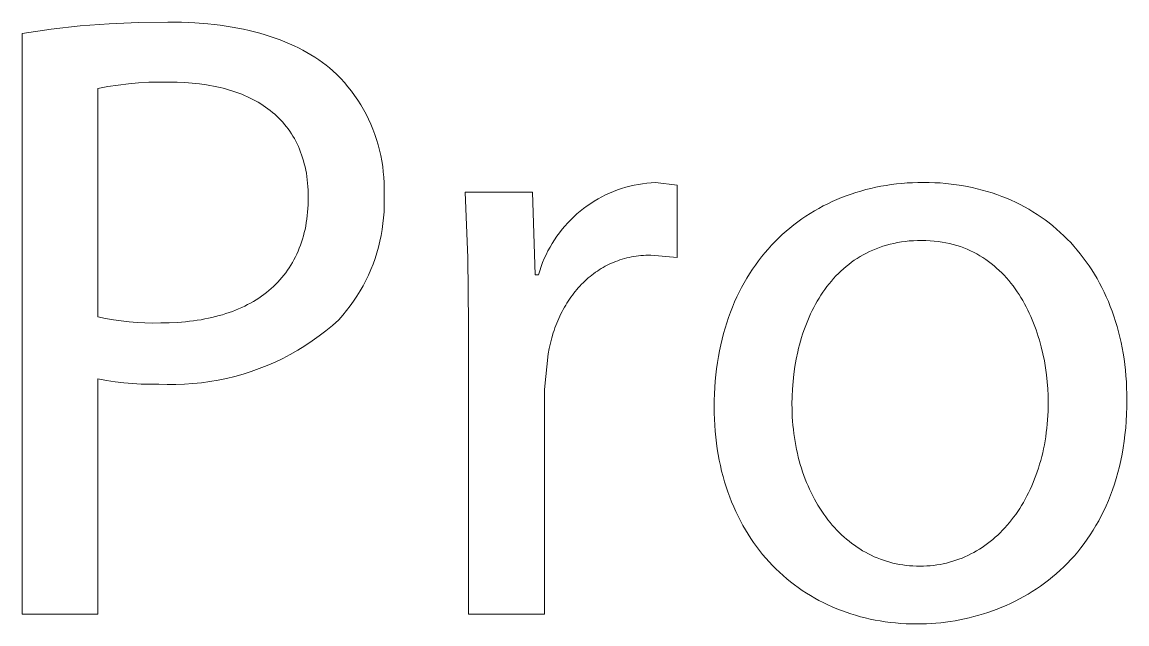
# Model space of a CAD drawing. Header units: millimetres. Extents: x 1383 to 4664, y -160 to 2132.
# Drawn here: x 3619.9 to 3661.49, y -105.34 to -82.67 of the extents above; entities that cross this region are included whole.
import ezdxf

# ---------------------------------------------------------------- set-up
doc = ezdxf.new("R2010")
doc.units = ezdxf.units.MM
doc.header["$MEASUREMENT"] = 0
doc.layers.add('Domyślny', color=7, linetype='Continuous', true_color=0x000000)

msp = doc.modelspace()

# ---------------------------------------------------------------- linework, layer by layer
at = {"layer": 'Domyślny', "color": 18, "lineweight": 15, "true_color": 0x000000}
for p, q in [((3622.08, -82.814), (3623.179, -82.728)), ((3623.179, -82.728), (3624.279, -82.68)), ((3624.279, -82.68), (3625.381, -82.668)), ((3625.381, -82.668), (3625.9, -82.676)), ((3625.9, -82.676), (3626.402, -82.699)), ((3626.402, -82.699), (3626.887, -82.737)), ((3626.887, -82.737), (3627.122, -82.762)), ((3627.122, -82.762), (3627.354, -82.79)), ((3619.896, -83.094), (3620.986, -82.936)), ((3619.896, -104.968), (3619.896, -83.094)), ((3620.986, -82.936), (3622.08, -82.814)), ((3627.354, -82.79), (3627.581, -82.822)), ((3627.581, -82.822), (3627.803, -82.858)), ((3627.803, -82.858), (3628.021, -82.897)), ((3628.021, -82.897), (3628.235, -82.94)), ((3628.235, -82.94), (3628.444, -82.987)), ((3628.444, -82.987), (3628.649, -83.037)), ((3628.649, -83.037), (3628.85, -83.09)), ((3628.85, -83.09), (3629.046, -83.147)), ((3629.046, -83.147), (3629.238, -83.208)), ((3629.238, -83.208), (3629.426, -83.271)), ((3629.426, -83.271), (3629.609, -83.338)), ((3629.609, -83.338), (3629.788, -83.409)), ((3629.788, -83.409), (3629.962, -83.483)), ((3629.962, -83.483), (3630.133, -83.56)), ((3630.133, -83.56), (3630.299, -83.64)), ((3630.299, -83.64), (3630.46, -83.723)), ((3630.46, -83.723), (3630.617, -83.81)), ((3630.617, -83.81), (3630.77, -83.9)), ((3630.77, -83.9), (3630.919, -83.993)), ((3630.919, -83.993), (3631.063, -84.089)), ((3631.063, -84.089), (3631.203, -84.188)), ((3631.203, -84.188), (3631.339, -84.29)), ((3631.339, -84.29), (3631.47, -84.395)), ((3631.47, -84.395), (3631.597, -84.503)), ((3631.597, -84.503), (3631.747, -84.647)), ((3631.747, -84.647), (3631.891, -84.795)), ((3631.891, -84.795), (3632.03, -84.948)), ((3623.129, -85.098), (3622.747, -85.17)), ((3622.747, -85.17), (3622.747, -93.769)), ((3623.512, -85.039), (3623.129, -85.098)), ((3623.897, -84.992), (3623.512, -85.039)), ((3624.283, -84.957), (3623.897, -84.992)), ((3624.67, -84.935), (3624.283, -84.957)), ((3625.058, -84.926), (3624.67, -84.935)), ((3625.446, -84.93), (3625.058, -84.926)), ((3625.738, -84.934), (3625.446, -84.93)), ((3626.023, -84.946), (3625.738, -84.934)), ((3626.302, -84.967), (3626.023, -84.946)), ((3626.574, -84.996), (3626.302, -84.967)), ((3626.839, -85.033), (3626.574, -84.996)), ((3626.969, -85.055), (3626.839, -85.033)), ((3627.097, -85.079), (3626.969, -85.055)), ((3627.223, -85.105), (3627.097, -85.079)), ((3627.347, -85.133), (3627.223, -85.105)), ((3627.469, -85.163), (3627.347, -85.133)), ((3627.59, -85.196), (3627.469, -85.163)), ((3627.708, -85.23), (3627.59, -85.196)), ((3627.825, -85.266), (3627.708, -85.23)), ((3632.03, -84.948), (3632.164, -85.106)), ((3632.164, -85.106), (3632.293, -85.268)), ((3627.939, -85.305), (3627.825, -85.266)), ((3628.052, -85.346), (3627.939, -85.305)), ((3628.162, -85.389), (3628.052, -85.346)), ((3628.271, -85.434), (3628.162, -85.389)), ((3628.377, -85.481), (3628.271, -85.434)), ((3628.481, -85.53), (3628.377, -85.481)), ((3628.584, -85.581), (3628.481, -85.53)), ((3628.684, -85.635), (3628.584, -85.581)), ((3628.781, -85.69), (3628.684, -85.635)), ((3632.293, -85.268), (3632.415, -85.435)), ((3632.415, -85.435), (3632.532, -85.606)), ((3632.532, -85.606), (3632.643, -85.78)), ((3628.877, -85.748), (3628.781, -85.69)), ((3628.971, -85.808), (3628.877, -85.748)), ((3629.062, -85.87), (3628.971, -85.808)), ((3629.151, -85.934), (3629.062, -85.87)), ((3629.237, -86), (3629.151, -85.934)), ((3629.322, -86.069), (3629.237, -86)), ((3629.404, -86.139), (3629.322, -86.069)), ((3632.643, -85.78), (3632.748, -85.959)), ((3632.748, -85.959), (3632.847, -86.141)), ((3629.484, -86.212), (3629.404, -86.139)), ((3629.561, -86.287), (3629.484, -86.212)), ((3629.636, -86.364), (3629.561, -86.287)), ((3629.708, -86.443), (3629.636, -86.364)), ((3629.778, -86.524), (3629.708, -86.443)), ((3632.847, -86.141), (3632.939, -86.326)), ((3632.939, -86.326), (3633.025, -86.514)), ((3629.846, -86.608), (3629.778, -86.524)), ((3629.911, -86.694), (3629.846, -86.608)), ((3629.974, -86.781), (3629.911, -86.694)), ((3630.034, -86.871), (3629.974, -86.781)), ((3630.091, -86.964), (3630.034, -86.871)), ((3633.025, -86.514), (3633.104, -86.705)), ((3633.104, -86.705), (3633.177, -86.899)), ((3633.177, -86.899), (3633.243, -87.095)), ((3630.146, -87.058), (3630.091, -86.964)), ((3630.198, -87.154), (3630.146, -87.058)), ((3630.248, -87.253), (3630.198, -87.154)), ((3630.295, -87.354), (3630.248, -87.253)), ((3633.243, -87.095), (3633.302, -87.294)), ((3633.302, -87.294), (3633.354, -87.494)), ((3630.34, -87.457), (3630.295, -87.354)), ((3630.381, -87.562), (3630.34, -87.457)), ((3630.42, -87.67), (3630.381, -87.562)), ((3630.456, -87.78), (3630.42, -87.67)), ((3633.354, -87.494), (3633.4, -87.696)), ((3633.4, -87.696), (3633.438, -87.899)), ((3630.49, -87.891), (3630.456, -87.78)), ((3630.52, -88.005), (3630.49, -87.891)), ((3630.548, -88.122), (3630.52, -88.005)), ((3630.573, -88.24), (3630.548, -88.122)), ((3633.438, -87.899), (3633.47, -88.104)), ((3633.47, -88.104), (3633.494, -88.309)), ((3630.596, -88.361), (3630.573, -88.24)), ((3630.615, -88.484), (3630.596, -88.361)), ((3630.631, -88.609), (3630.615, -88.484)), ((3633.494, -88.309), (3633.511, -88.515)), ((3633.511, -88.515), (3633.521, -88.722)), ((3630.645, -88.736), (3630.631, -88.609)), ((3630.655, -88.865), (3630.645, -88.736)), ((3630.663, -88.997), (3630.655, -88.865)), ((3630.667, -89.131), (3630.663, -88.997)), ((3633.524, -88.929), (3633.52, -89.136)), ((3633.521, -88.722), (3633.524, -88.929)), ((3642.161, -89.048), (3642.313, -88.991)), ((3642.313, -88.991), (3642.466, -88.939)), ((3642.466, -88.939), (3642.621, -88.892)), ((3642.621, -88.892), (3642.778, -88.85)), ((3642.778, -88.85), (3642.936, -88.814)), ((3642.936, -88.814), (3643.095, -88.783)), ((3643.095, -88.783), (3643.255, -88.758)), ((3643.255, -88.758), (3643.416, -88.738)), ((3643.416, -88.738), (3643.578, -88.723)), ((3643.578, -88.723), (3643.739, -88.714)), ((3643.739, -88.714), (3644.559, -88.813)), ((3644.559, -88.813), (3644.559, -91.533)), ((3651.469, -89.031), (3651.656, -88.98)), ((3651.656, -88.98), (3651.845, -88.933)), ((3651.845, -88.933), (3652.035, -88.891)), ((3652.035, -88.891), (3652.228, -88.852)), ((3652.228, -88.852), (3652.422, -88.819)), ((3652.422, -88.819), (3652.618, -88.789)), ((3652.618, -88.789), (3652.816, -88.765)), ((3652.816, -88.765), (3653.015, -88.744)), ((3653.015, -88.744), (3653.216, -88.728)), ((3653.216, -88.728), (3653.418, -88.717)), ((3653.418, -88.717), (3653.622, -88.71)), ((3653.622, -88.71), (3653.827, -88.708)), ((3653.827, -88.708), (3654.04, -88.71)), ((3654.04, -88.71), (3654.251, -88.717)), ((3654.251, -88.717), (3654.46, -88.729)), ((3654.46, -88.729), (3654.666, -88.746)), ((3654.666, -88.746), (3654.87, -88.768)), ((3654.87, -88.768), (3655.072, -88.794)), ((3655.072, -88.794), (3655.271, -88.825)), ((3655.271, -88.825), (3655.468, -88.86)), ((3655.468, -88.86), (3655.662, -88.9)), ((3655.662, -88.9), (3655.854, -88.944)), ((3655.854, -88.944), (3656.043, -88.993)), ((3656.043, -88.993), (3656.23, -89.046)), ((3630.663, -89.55), (3630.667, -89.41)), ((3630.669, -89.267), (3630.667, -89.131)), ((3630.667, -89.41), (3630.669, -89.267)), ((3633.52, -89.136), (3633.528, -89.361)), ((3633.528, -89.361), (3633.528, -89.586)), ((3636.678, -91.554), (3636.572, -89.075)), ((3636.572, -89.075), (3639.107, -89.075)), ((3639.107, -89.075), (3639.205, -92.189)), ((3641.3, -89.497), (3641.437, -89.41)), ((3641.437, -89.41), (3641.577, -89.328)), ((3641.577, -89.328), (3641.719, -89.251)), ((3641.719, -89.251), (3641.864, -89.178)), ((3641.864, -89.178), (3642.012, -89.111)), ((3642.012, -89.111), (3642.161, -89.048)), ((3650.394, -89.429), (3650.568, -89.352)), ((3650.568, -89.352), (3650.744, -89.279)), ((3650.744, -89.279), (3650.922, -89.211)), ((3650.922, -89.211), (3651.102, -89.147)), ((3651.102, -89.147), (3651.285, -89.087)), ((3651.285, -89.087), (3651.469, -89.031)), ((3656.23, -89.046), (3656.414, -89.104)), ((3656.414, -89.104), (3656.596, -89.166)), ((3656.596, -89.166), (3656.775, -89.232)), ((3656.775, -89.232), (3656.951, -89.303)), ((3656.951, -89.303), (3657.124, -89.377)), ((3657.124, -89.377), (3657.295, -89.456)), ((3630.63, -89.959), (3630.644, -89.824)), ((3630.644, -89.824), (3630.655, -89.688)), ((3630.655, -89.688), (3630.663, -89.55)), ((3633.521, -89.811), (3633.505, -90.035)), ((3633.528, -89.586), (3633.521, -89.811)), ((3640.785, -89.89), (3640.909, -89.785)), ((3640.909, -89.785), (3641.036, -89.685)), ((3641.036, -89.685), (3641.167, -89.589)), ((3641.167, -89.589), (3641.3, -89.497)), ((3649.563, -89.876), (3649.724, -89.778)), ((3649.724, -89.778), (3649.888, -89.685)), ((3649.888, -89.685), (3650.054, -89.595)), ((3650.054, -89.595), (3650.223, -89.51)), ((3650.223, -89.51), (3650.394, -89.429)), ((3657.295, -89.456), (3657.463, -89.539)), ((3657.463, -89.539), (3657.628, -89.626)), ((3657.628, -89.626), (3657.79, -89.718)), ((3657.79, -89.718), (3657.949, -89.813)), ((3657.949, -89.813), (3658.105, -89.912)), ((3630.571, -90.349), (3630.594, -90.221)), ((3630.594, -90.221), (3630.614, -90.091)), ((3630.614, -90.091), (3630.63, -89.959)), ((3633.505, -90.035), (3633.482, -90.259)), ((3640.328, -90.349), (3640.436, -90.228)), ((3640.436, -90.228), (3640.549, -90.112)), ((3640.549, -90.112), (3640.665, -89.999)), ((3640.665, -89.999), (3640.785, -89.89)), ((3648.946, -90.307), (3649.096, -90.193)), ((3649.096, -90.193), (3649.249, -90.083)), ((3649.249, -90.083), (3649.405, -89.978)), ((3649.405, -89.978), (3649.563, -89.876)), ((3658.105, -89.912), (3658.258, -90.015)), ((3658.258, -90.015), (3658.408, -90.122)), ((3658.408, -90.122), (3658.555, -90.233)), ((3658.555, -90.233), (3658.699, -90.347)), ((3630.486, -90.72), (3630.517, -90.598)), ((3630.517, -90.598), (3630.546, -90.475)), ((3630.546, -90.475), (3630.571, -90.349)), ((3633.451, -90.482), (3633.413, -90.703)), ((3633.482, -90.259), (3633.451, -90.482)), ((3640.028, -90.732), (3640.124, -90.601)), ((3640.124, -90.601), (3640.224, -90.473)), ((3640.224, -90.473), (3640.328, -90.349)), ((3648.514, -90.673), (3648.655, -90.547)), ((3648.655, -90.547), (3648.799, -90.425)), ((3648.799, -90.425), (3648.946, -90.307)), ((3658.699, -90.347), (3658.839, -90.466)), ((3658.839, -90.466), (3658.977, -90.588)), ((3658.977, -90.588), (3659.111, -90.714)), ((3630.331, -91.186), (3630.374, -91.073)), ((3630.374, -91.073), (3630.414, -90.957)), ((3630.414, -90.957), (3630.451, -90.84)), ((3630.451, -90.84), (3630.486, -90.72)), ((3633.366, -90.923), (3633.313, -91.142)), ((3633.413, -90.703), (3633.366, -90.923)), ((3639.769, -91.143), (3639.851, -91.003)), ((3639.851, -91.003), (3639.937, -90.866)), ((3639.937, -90.866), (3640.028, -90.732)), ((3647.982, -91.216), (3648.11, -91.074)), ((3648.11, -91.074), (3648.241, -90.937)), ((3648.241, -90.937), (3648.376, -90.803)), ((3648.376, -90.803), (3648.514, -90.673)), ((3652.437, -91.071), (3652.304, -91.111)), ((3652.573, -91.034), (3652.437, -91.071)), ((3652.712, -91.002), (3652.573, -91.034)), ((3652.854, -90.973), (3652.712, -91.002)), ((3652.998, -90.949), (3652.854, -90.973)), ((3653.145, -90.929), (3652.998, -90.949)), ((3653.295, -90.913), (3653.145, -90.929)), ((3653.448, -90.902), (3653.295, -90.913)), ((3653.603, -90.895), (3653.448, -90.902)), ((3653.762, -90.893), (3653.603, -90.895)), ((3653.921, -90.895), (3653.762, -90.893)), ((3654.076, -90.903), (3653.921, -90.895)), ((3654.229, -90.915), (3654.076, -90.903)), ((3654.379, -90.932), (3654.229, -90.915)), ((3654.526, -90.953), (3654.379, -90.932)), ((3654.67, -90.979), (3654.526, -90.953)), ((3654.81, -91.01), (3654.67, -90.979)), ((3654.948, -91.045), (3654.81, -91.01)), ((3655.083, -91.084), (3654.948, -91.045)), ((3655.216, -91.127), (3655.083, -91.084)), ((3659.111, -90.714), (3659.242, -90.843)), ((3659.242, -90.843), (3659.37, -90.976)), ((3659.37, -90.976), (3659.494, -91.113)), ((3630.186, -91.513), (3630.237, -91.406)), ((3630.237, -91.406), (3630.285, -91.297)), ((3630.285, -91.297), (3630.331, -91.186)), ((3633.251, -91.358), (3633.183, -91.572)), ((3633.313, -91.142), (3633.251, -91.358)), ((3639.553, -91.578), (3639.62, -91.431)), ((3639.62, -91.431), (3639.692, -91.285)), ((3639.692, -91.285), (3639.769, -91.143)), ((3642.92, -91.5), (3642.831, -91.516)), ((3643.009, -91.485), (3642.92, -91.5)), ((3643.099, -91.473), (3643.009, -91.485)), ((3643.191, -91.464), (3643.099, -91.473)), ((3643.283, -91.456), (3643.191, -91.464)), ((3643.376, -91.45), (3643.283, -91.456)), ((3643.47, -91.447), (3643.376, -91.45)), ((3643.565, -91.446), (3643.47, -91.447)), ((3644.559, -91.533), (3643.565, -91.446)), ((3647.735, -91.511), (3647.857, -91.361)), ((3647.857, -91.361), (3647.982, -91.216)), ((3651.446, -91.498), (3651.334, -91.567)), ((3651.561, -91.432), (3651.446, -91.498)), ((3651.678, -91.369), (3651.561, -91.432)), ((3651.798, -91.31), (3651.678, -91.369)), ((3651.92, -91.255), (3651.798, -91.31)), ((3652.045, -91.203), (3651.92, -91.255)), ((3652.173, -91.155), (3652.045, -91.203)), ((3652.304, -91.111), (3652.173, -91.155)), ((3655.345, -91.174), (3655.216, -91.127)), ((3655.471, -91.225), (3655.345, -91.174)), ((3655.595, -91.28), (3655.471, -91.225)), ((3655.716, -91.339), (3655.595, -91.28)), ((3655.834, -91.402), (3655.716, -91.339)), ((3655.949, -91.468), (3655.834, -91.402)), ((3656.061, -91.537), (3655.949, -91.468)), ((3659.494, -91.113), (3659.615, -91.253)), ((3659.615, -91.253), (3659.732, -91.397)), ((3659.732, -91.397), (3659.846, -91.544)), ((3629.953, -91.919), (3630.015, -91.82)), ((3630.015, -91.82), (3630.075, -91.72)), ((3630.075, -91.72), (3630.131, -91.618)), ((3630.131, -91.618), (3630.186, -91.513)), ((3633.106, -91.784), (3633.023, -91.993)), ((3633.183, -91.572), (3633.106, -91.784)), ((3636.703, -94.035), (3636.678, -91.554)), ((3639.383, -92.033), (3639.434, -91.88)), ((3639.434, -91.88), (3639.491, -91.728)), ((3639.491, -91.728), (3639.553, -91.578)), ((3641.771, -91.909), (3641.697, -91.953)), ((3641.846, -91.867), (3641.771, -91.909)), ((3641.923, -91.827), (3641.846, -91.867)), ((3642, -91.789), (3641.923, -91.827)), ((3642.079, -91.753), (3642, -91.789)), ((3642.158, -91.719), (3642.079, -91.753)), ((3642.239, -91.687), (3642.158, -91.719)), ((3642.32, -91.656), (3642.239, -91.687)), ((3642.403, -91.628), (3642.32, -91.656)), ((3642.487, -91.601), (3642.403, -91.628)), ((3642.571, -91.577), (3642.487, -91.601)), ((3642.657, -91.554), (3642.571, -91.577)), ((3642.744, -91.534), (3642.657, -91.554)), ((3642.831, -91.516), (3642.744, -91.534)), ((3647.392, -91.981), (3647.503, -91.821)), ((3647.503, -91.821), (3647.617, -91.664)), ((3647.617, -91.664), (3647.735, -91.511)), ((3650.913, -91.875), (3650.815, -91.96)), ((3651.015, -91.794), (3650.913, -91.875)), ((3651.119, -91.715), (3651.015, -91.794)), ((3651.225, -91.639), (3651.119, -91.715)), ((3651.334, -91.567), (3651.225, -91.639)), ((3656.171, -91.61), (3656.061, -91.537)), ((3656.278, -91.686), (3656.171, -91.61)), ((3656.382, -91.766), (3656.278, -91.686)), ((3656.484, -91.848), (3656.382, -91.766)), ((3656.582, -91.934), (3656.484, -91.848)), ((3659.846, -91.544), (3659.957, -91.694)), ((3659.957, -91.694), (3660.064, -91.848)), ((3660.064, -91.848), (3660.167, -92.005)), ((3629.601, -92.377), (3629.677, -92.29)), ((3629.677, -92.29), (3629.75, -92.2)), ((3629.75, -92.2), (3629.82, -92.108)), ((3629.82, -92.108), (3629.888, -92.015)), ((3629.888, -92.015), (3629.953, -91.919)), ((3632.933, -92.199), (3632.835, -92.402)), ((3633.023, -91.993), (3632.933, -92.199)), ((3639.205, -92.189), (3639.336, -92.189)), ((3639.336, -92.189), (3639.383, -92.033)), ((3641.208, -92.307), (3641.143, -92.364)), ((3641.275, -92.251), (3641.208, -92.307)), ((3641.342, -92.197), (3641.275, -92.251)), ((3641.411, -92.145), (3641.342, -92.197)), ((3641.481, -92.094), (3641.411, -92.145)), ((3641.551, -92.045), (3641.481, -92.094)), ((3641.624, -91.998), (3641.551, -92.045)), ((3641.697, -91.953), (3641.624, -91.998)), ((3647.081, -92.486), (3647.181, -92.314)), ((3647.181, -92.314), (3647.284, -92.146)), ((3647.284, -92.146), (3647.392, -91.981)), ((3650.446, -92.327), (3650.36, -92.425)), ((3650.534, -92.231), (3650.446, -92.327)), ((3650.625, -92.138), (3650.534, -92.231)), ((3650.718, -92.048), (3650.625, -92.138)), ((3650.815, -91.96), (3650.718, -92.048)), ((3656.678, -92.022), (3656.582, -91.934)), ((3656.772, -92.113), (3656.678, -92.022)), ((3656.863, -92.207), (3656.772, -92.113)), ((3656.951, -92.304), (3656.863, -92.207)), ((3657.037, -92.403), (3656.951, -92.304)), ((3660.167, -92.005), (3660.267, -92.165)), ((3660.267, -92.165), (3660.364, -92.329)), ((3660.364, -92.329), (3660.456, -92.496)), ((3629.184, -92.78), (3629.273, -92.704)), ((3629.273, -92.704), (3629.359, -92.625)), ((3629.359, -92.625), (3629.442, -92.545)), ((3629.442, -92.545), (3629.523, -92.462)), ((3629.523, -92.462), (3629.601, -92.377)), ((3632.73, -92.601), (3632.619, -92.796)), ((3632.835, -92.402), (3632.73, -92.601)), ((3640.777, -92.742), (3640.72, -92.811)), ((3640.835, -92.675), (3640.777, -92.742)), ((3640.894, -92.61), (3640.835, -92.675)), ((3640.955, -92.546), (3640.894, -92.61)), ((3641.016, -92.484), (3640.955, -92.546)), ((3641.079, -92.423), (3641.016, -92.484)), ((3641.143, -92.364), (3641.079, -92.423)), ((3646.892, -92.84), (3646.984, -92.661)), ((3646.984, -92.661), (3647.081, -92.486)), ((3650.117, -92.735), (3650.042, -92.843)), ((3650.196, -92.63), (3650.117, -92.735)), ((3650.276, -92.526), (3650.196, -92.63)), ((3650.36, -92.425), (3650.276, -92.526)), ((3657.12, -92.505), (3657.037, -92.403)), ((3657.2, -92.608), (3657.12, -92.505)), ((3657.278, -92.715), (3657.2, -92.608)), ((3657.353, -92.823), (3657.278, -92.715)), ((3660.456, -92.496), (3660.545, -92.666)), ((3660.545, -92.666), (3660.63, -92.839)), ((3628.601, -93.189), (3628.704, -93.127)), ((3628.704, -93.127), (3628.805, -93.062)), ((3628.805, -93.062), (3628.904, -92.995)), ((3628.904, -92.995), (3629, -92.925)), ((3629, -92.925), (3629.093, -92.854)), ((3629.093, -92.854), (3629.184, -92.78)), ((3632.501, -92.988), (3632.377, -93.175)), ((3632.619, -92.796), (3632.501, -92.988)), ((3640.506, -93.099), (3640.456, -93.175)), ((3640.558, -93.025), (3640.506, -93.099)), ((3640.611, -92.952), (3640.558, -93.025)), ((3640.665, -92.881), (3640.611, -92.952)), ((3640.72, -92.811), (3640.665, -92.881)), ((3646.719, -93.21), (3646.804, -93.023)), ((3646.804, -93.023), (3646.892, -92.84)), ((3649.897, -93.066), (3649.829, -93.18)), ((3649.968, -92.953), (3649.897, -93.066)), ((3650.042, -92.843), (3649.968, -92.953)), ((3657.426, -92.933), (3657.353, -92.823)), ((3657.496, -93.046), (3657.426, -92.933)), ((3657.564, -93.16), (3657.496, -93.046)), ((3657.63, -93.276), (3657.564, -93.16)), ((3660.63, -92.839), (3660.711, -93.015)), ((3660.711, -93.015), (3660.789, -93.194)), ((3627.689, -93.608), (3627.811, -93.564)), ((3627.811, -93.564), (3627.931, -93.517)), ((3627.931, -93.517), (3628.048, -93.468)), ((3628.048, -93.468), (3628.164, -93.417)), ((3628.164, -93.417), (3628.276, -93.364)), ((3628.276, -93.364), (3628.387, -93.308)), ((3628.387, -93.308), (3628.495, -93.25)), ((3628.495, -93.25), (3628.601, -93.189)), ((3632.108, -93.536), (3631.965, -93.71)), ((3632.246, -93.358), (3632.108, -93.536)), ((3632.377, -93.175), (3632.246, -93.358)), ((3640.224, -93.574), (3640.181, -93.658)), ((3640.267, -93.492), (3640.224, -93.574)), ((3640.312, -93.411), (3640.267, -93.492)), ((3640.359, -93.331), (3640.312, -93.411)), ((3640.407, -93.252), (3640.359, -93.331)), ((3640.456, -93.175), (3640.407, -93.252)), ((3646.563, -93.594), (3646.639, -93.4)), ((3646.639, -93.4), (3646.719, -93.21)), ((3649.639, -93.535), (3649.58, -93.657)), ((3649.7, -93.415), (3649.639, -93.535)), ((3649.763, -93.296), (3649.7, -93.415)), ((3649.829, -93.18), (3649.763, -93.296)), ((3657.693, -93.394), (3657.63, -93.276)), ((3657.753, -93.513), (3657.693, -93.394)), ((3657.811, -93.634), (3657.753, -93.513)), ((3660.789, -93.194), (3660.862, -93.376)), ((3660.862, -93.376), (3660.932, -93.561)), ((3660.932, -93.561), (3660.998, -93.749)), ((3622.747, -93.769), (3623.039, -93.831)), ((3623.039, -93.831), (3623.333, -93.884)), ((3623.333, -93.884), (3623.629, -93.927)), ((3623.629, -93.927), (3623.925, -93.96)), ((3623.925, -93.96), (3624.223, -93.984)), ((3624.223, -93.984), (3624.521, -93.999)), ((3625.118, -93.998), (3625.437, -93.993)), ((3625.437, -93.993), (3625.748, -93.979)), ((3625.748, -93.979), (3626.051, -93.954)), ((3626.051, -93.954), (3626.199, -93.938)), ((3626.199, -93.938), (3626.345, -93.92)), ((3626.345, -93.92), (3626.489, -93.9)), ((3626.489, -93.9), (3626.631, -93.877)), ((3626.631, -93.877), (3626.771, -93.851)), ((3626.771, -93.851), (3626.909, -93.824)), ((3626.909, -93.824), (3627.044, -93.794)), ((3627.044, -93.794), (3627.177, -93.761)), ((3627.177, -93.761), (3627.309, -93.726)), ((3627.309, -93.726), (3627.438, -93.689)), ((3627.438, -93.689), (3627.564, -93.65)), ((3627.564, -93.65), (3627.689, -93.608)), ((3631.816, -93.878), (3631.576, -94.091)), ((3631.965, -93.71), (3631.816, -93.878)), ((3640.063, -93.917), (3640.026, -94.006)), ((3640.101, -93.83), (3640.063, -93.917)), ((3640.14, -93.743), (3640.101, -93.83)), ((3640.181, -93.658), (3640.14, -93.743)), ((3646.36, -94.196), (3646.423, -93.992)), ((3646.423, -93.992), (3646.491, -93.791)), ((3646.491, -93.791), (3646.563, -93.594)), ((3649.471, -93.905), (3649.419, -94.032)), ((3649.524, -93.78), (3649.471, -93.905)), ((3649.58, -93.657), (3649.524, -93.78)), ((3657.867, -93.756), (3657.811, -93.634)), ((3657.92, -93.879), (3657.867, -93.756)), ((3657.971, -94.004), (3657.92, -93.879)), ((3660.998, -93.749), (3661.06, -93.94)), ((3661.06, -93.94), (3661.117, -94.134)), ((3624.521, -93.999), (3624.82, -94.003)), ((3624.82, -94.003), (3625.118, -93.998)), ((3631.328, -94.296), (3631.074, -94.492)), ((3631.576, -94.091), (3631.328, -94.296)), ((3636.703, -104.972), (3636.703, -94.035)), ((3639.893, -94.374), (3639.835, -94.564)), ((3639.924, -94.28), (3639.893, -94.374)), ((3639.956, -94.188), (3639.924, -94.28)), ((3639.99, -94.096), (3639.956, -94.188)), ((3640.026, -94.006), (3639.99, -94.096)), ((3646.246, -94.615), (3646.3, -94.404)), ((3646.3, -94.404), (3646.36, -94.196)), ((3649.324, -94.29), (3649.28, -94.421)), ((3649.371, -94.16), (3649.324, -94.29)), ((3649.419, -94.032), (3649.371, -94.16)), ((3658.019, -94.13), (3657.971, -94.004)), ((3658.066, -94.257), (3658.019, -94.13)), ((3658.109, -94.385), (3658.066, -94.257)), ((3658.151, -94.513), (3658.109, -94.385)), ((3661.117, -94.134), (3661.171, -94.331)), ((3661.171, -94.331), (3661.221, -94.53)), ((3630.812, -94.679), (3630.545, -94.857)), ((3631.074, -94.492), (3630.812, -94.679)), ((3639.783, -94.759), (3639.737, -94.958)), ((3639.835, -94.564), (3639.783, -94.759)), ((3646.195, -94.83), (3646.246, -94.615)), ((3649.162, -94.82), (3649.127, -94.955)), ((3649.199, -94.686), (3649.162, -94.82)), ((3649.238, -94.553), (3649.199, -94.686)), ((3649.28, -94.421), (3649.238, -94.553)), ((3658.19, -94.643), (3658.151, -94.513)), ((3658.262, -94.903), (3658.19, -94.643)), ((3661.221, -94.53), (3661.266, -94.732)), ((3661.266, -94.732), (3661.308, -94.936)), ((3629.992, -95.185), (3629.707, -95.334)), ((3630.271, -95.026), (3629.992, -95.185)), ((3630.545, -94.857), (3630.271, -95.026)), ((3639.697, -95.161), (3639.566, -96.505)), ((3639.737, -94.958), (3639.697, -95.161)), ((3646.108, -95.27), (3646.149, -95.049)), ((3646.149, -95.049), (3646.195, -94.83)), ((3649.094, -95.092), (3649.037, -95.367)), ((3649.127, -94.955), (3649.094, -95.092)), ((3658.325, -95.165), (3658.262, -94.903)), ((3658.379, -95.429), (3658.325, -95.165)), ((3661.308, -94.936), (3661.345, -95.144)), ((3661.345, -95.144), (3661.378, -95.354)), ((3629.124, -95.602), (3628.825, -95.721)), ((3629.418, -95.473), (3629.124, -95.602)), ((3629.707, -95.334), (3629.418, -95.473)), ((3646.04, -95.724), (3646.071, -95.495)), ((3646.071, -95.495), (3646.108, -95.27)), ((3648.988, -95.645), (3648.948, -95.925)), ((3649.037, -95.367), (3648.988, -95.645)), ((3658.424, -95.693), (3658.379, -95.429)), ((3661.378, -95.354), (3661.406, -95.566)), ((3661.406, -95.566), (3661.431, -95.781)), ((3627.907, -96.014), (3627.595, -96.09)), ((3628.217, -95.927), (3627.907, -96.014)), ((3628.523, -95.829), (3628.217, -95.927)), ((3628.825, -95.721), (3628.523, -95.829)), ((3645.99, -96.191), (3646.012, -95.956)), ((3646.012, -95.956), (3646.04, -95.724)), ((3648.948, -95.925), (3648.917, -96.206)), ((3658.461, -95.956), (3658.424, -95.693)), ((3658.49, -96.218), (3658.461, -95.956)), ((3661.431, -95.781), (3661.451, -95.998)), ((3661.451, -95.998), (3661.466, -96.218)), ((3623.071, -96.168), (3622.747, -96.107)), ((3622.747, -96.107), (3622.747, -104.968)), ((3623.397, -96.218), (3623.071, -96.168)), ((3623.725, -96.257), (3623.397, -96.218)), ((3624.053, -96.285), (3623.725, -96.257)), ((3624.382, -96.302), (3624.053, -96.285)), ((3624.712, -96.308), (3624.382, -96.302)), ((3625.042, -96.303), (3624.712, -96.308)), ((3625.363, -96.316), (3625.042, -96.303)), ((3625.684, -96.317), (3625.363, -96.316)), ((3626.005, -96.307), (3625.684, -96.317)), ((3626.326, -96.286), (3626.005, -96.307)), ((3626.646, -96.253), (3626.326, -96.286)), ((3626.964, -96.21), (3626.646, -96.253)), ((3627.281, -96.156), (3626.964, -96.21)), ((3627.595, -96.09), (3627.281, -96.156)), ((3645.96, -96.671), (3645.972, -96.429)), ((3645.972, -96.429), (3645.99, -96.191)), ((3648.895, -96.489), (3648.882, -96.772)), ((3648.917, -96.206), (3648.895, -96.489)), ((3658.51, -96.478), (3658.49, -96.218)), ((3658.522, -96.736), (3658.51, -96.478)), ((3661.466, -96.218), (3661.477, -96.44)), ((3661.477, -96.44), (3661.484, -96.665)), ((3639.566, -96.505), (3639.566, -104.972)), ((3645.952, -96.916), (3645.96, -96.671)), ((3648.882, -96.772), (3648.878, -97.055)), ((3658.526, -96.99), (3658.522, -96.736)), ((3661.484, -96.665), (3661.486, -96.891)), ((3661.486, -96.891), (3661.484, -97.164)), ((3645.95, -97.164), (3645.952, -96.916)), ((3645.952, -97.398), (3645.95, -97.164)), ((3648.878, -97.055), (3648.879, -97.217)), ((3648.879, -97.217), (3648.884, -97.378)), ((3658.52, -97.323), (3658.524, -97.157)), ((3658.524, -97.157), (3658.526, -96.99)), ((3661.484, -97.164), (3661.475, -97.433)), ((3645.959, -97.629), (3645.952, -97.398)), ((3645.971, -97.857), (3645.959, -97.629)), ((3648.884, -97.378), (3648.891, -97.538)), ((3648.891, -97.538), (3648.901, -97.696)), ((3648.901, -97.696), (3648.914, -97.853)), ((3658.488, -97.811), (3658.502, -97.65)), ((3658.502, -97.65), (3658.512, -97.487)), ((3658.512, -97.487), (3658.52, -97.323)), ((3661.46, -97.696), (3661.44, -97.955)), ((3661.475, -97.433), (3661.46, -97.696)), ((3645.988, -98.083), (3645.971, -97.857)), ((3646.009, -98.305), (3645.988, -98.083)), ((3648.914, -97.853), (3648.93, -98.009)), ((3648.93, -98.009), (3648.948, -98.163)), ((3658.431, -98.284), (3658.453, -98.128)), ((3658.453, -98.128), (3658.472, -97.97)), ((3658.472, -97.97), (3658.488, -97.811)), ((3661.44, -97.955), (3661.414, -98.209)), ((3646.035, -98.525), (3646.009, -98.305)), ((3646.066, -98.742), (3646.035, -98.525)), ((3648.948, -98.163), (3648.969, -98.315)), ((3648.969, -98.315), (3648.993, -98.466)), ((3648.993, -98.466), (3649.02, -98.615)), ((3658.379, -98.591), (3658.406, -98.438)), ((3658.406, -98.438), (3658.431, -98.284)), ((3661.383, -98.458), (3661.346, -98.702)), ((3661.414, -98.209), (3661.383, -98.458)), ((3646.1, -98.955), (3646.066, -98.742)), ((3646.14, -99.166), (3646.1, -98.955)), ((3649.02, -98.615), (3649.049, -98.763)), ((3649.049, -98.763), (3649.081, -98.909)), ((3649.081, -98.909), (3649.116, -99.053)), ((3658.28, -99.037), (3658.316, -98.89)), ((3658.316, -98.89), (3658.349, -98.741)), ((3658.349, -98.741), (3658.379, -98.591)), ((3661.304, -98.942), (3661.257, -99.177)), ((3661.346, -98.702), (3661.304, -98.942)), ((3646.183, -99.374), (3646.14, -99.166)), ((3646.231, -99.579), (3646.183, -99.374)), ((3649.116, -99.053), (3649.153, -99.196)), ((3649.153, -99.196), (3649.192, -99.336)), ((3649.192, -99.336), (3649.234, -99.475)), ((3658.158, -99.466), (3658.201, -99.325)), ((3658.201, -99.325), (3658.242, -99.182)), ((3658.242, -99.182), (3658.28, -99.037)), ((3661.257, -99.177), (3661.204, -99.407)), ((3646.284, -99.781), (3646.231, -99.579)), ((3646.34, -99.98), (3646.284, -99.781)), ((3649.234, -99.475), (3649.279, -99.612)), ((3649.279, -99.612), (3649.326, -99.747)), ((3649.326, -99.747), (3649.376, -99.88)), ((3658.013, -99.877), (3658.064, -99.742)), ((3658.064, -99.742), (3658.112, -99.605)), ((3658.112, -99.605), (3658.158, -99.466)), ((3661.147, -99.633), (3661.085, -99.854)), ((3661.204, -99.407), (3661.147, -99.633)), ((3646.401, -100.175), (3646.34, -99.98)), ((3646.466, -100.368), (3646.401, -100.175)), ((3649.376, -99.88), (3649.428, -100.011)), ((3649.428, -100.011), (3649.482, -100.14)), ((3649.482, -100.14), (3649.539, -100.267)), ((3657.846, -100.268), (3657.904, -100.14)), ((3657.904, -100.14), (3657.96, -100.009)), ((3657.96, -100.009), (3658.013, -99.877)), ((3661.018, -100.07), (3660.947, -100.281)), ((3661.085, -99.854), (3661.018, -100.07)), ((3646.534, -100.557), (3646.466, -100.368)), ((3646.607, -100.743), (3646.534, -100.557)), ((3649.539, -100.267), (3649.598, -100.392)), ((3649.598, -100.392), (3649.659, -100.515)), ((3649.659, -100.515), (3649.723, -100.635)), ((3649.723, -100.635), (3649.789, -100.753)), ((3657.591, -100.758), (3657.659, -100.639)), ((3657.659, -100.639), (3657.724, -100.518)), ((3657.724, -100.518), (3657.786, -100.394)), ((3657.786, -100.394), (3657.846, -100.268)), ((3660.87, -100.488), (3660.79, -100.691)), ((3660.947, -100.281), (3660.87, -100.488)), ((3646.684, -100.926), (3646.607, -100.743)), ((3646.765, -101.106), (3646.684, -100.926)), ((3649.789, -100.753), (3649.857, -100.869)), ((3649.857, -100.869), (3649.927, -100.982)), ((3649.927, -100.982), (3650, -101.093)), ((3657.377, -101.1), (3657.451, -100.989)), ((3657.451, -100.989), (3657.522, -100.875)), ((3657.522, -100.875), (3657.591, -100.758)), ((3660.705, -100.889), (3660.615, -101.082)), ((3660.79, -100.691), (3660.705, -100.889)), ((3646.849, -101.282), (3646.765, -101.106)), ((3646.938, -101.455), (3646.849, -101.282)), ((3647.03, -101.625), (3646.938, -101.455)), ((3650, -101.093), (3650.074, -101.202)), ((3650.074, -101.202), (3650.151, -101.308)), ((3650.151, -101.308), (3650.23, -101.412)), ((3650.23, -101.412), (3650.311, -101.513)), ((3657.061, -101.521), (3657.143, -101.42)), ((3657.143, -101.42), (3657.223, -101.316)), ((3657.223, -101.316), (3657.301, -101.21)), ((3657.301, -101.21), (3657.377, -101.1)), ((3660.424, -101.455), (3660.323, -101.635)), ((3660.522, -101.271), (3660.424, -101.455)), ((3660.615, -101.082), (3660.522, -101.271)), ((3647.125, -101.791), (3647.03, -101.625)), ((3647.225, -101.954), (3647.125, -101.791)), ((3650.311, -101.513), (3650.394, -101.612)), ((3650.394, -101.612), (3650.479, -101.708)), ((3650.479, -101.708), (3650.566, -101.801)), ((3650.566, -101.801), (3650.655, -101.891)), ((3650.655, -101.891), (3650.746, -101.979)), ((3656.714, -101.9), (3656.804, -101.809)), ((3656.804, -101.809), (3656.892, -101.716)), ((3656.892, -101.716), (3656.978, -101.62)), ((3656.978, -101.62), (3657.061, -101.521)), ((3660.217, -101.81), (3660.108, -101.981)), ((3660.323, -101.635), (3660.217, -101.81)), ((3647.328, -102.114), (3647.225, -101.954)), ((3647.434, -102.27), (3647.328, -102.114)), ((3647.544, -102.422), (3647.434, -102.27)), ((3650.746, -101.979), (3650.838, -102.064)), ((3650.838, -102.064), (3650.933, -102.146)), ((3650.933, -102.146), (3651.029, -102.226)), ((3651.029, -102.226), (3651.128, -102.302)), ((3651.128, -102.302), (3651.228, -102.376)), ((3656.138, -102.383), (3656.239, -102.31)), ((3656.239, -102.31), (3656.337, -102.234)), ((3656.337, -102.234), (3656.434, -102.154)), ((3656.434, -102.154), (3656.529, -102.073)), ((3656.529, -102.073), (3656.623, -101.988)), ((3656.623, -101.988), (3656.714, -101.9)), ((3659.878, -102.309), (3659.758, -102.466)), ((3659.995, -102.147), (3659.878, -102.309)), ((3660.108, -101.981), (3659.995, -102.147)), ((3647.658, -102.571), (3647.544, -102.422)), ((3647.774, -102.717), (3647.658, -102.571)), ((3647.895, -102.859), (3647.774, -102.717)), ((3651.228, -102.376), (3651.33, -102.446)), ((3651.33, -102.446), (3651.433, -102.513)), ((3651.433, -102.513), (3651.539, -102.578)), ((3651.539, -102.578), (3651.646, -102.639)), ((3651.646, -102.639), (3651.754, -102.697)), ((3651.754, -102.697), (3651.864, -102.752)), ((3655.503, -102.757), (3655.612, -102.702)), ((3655.612, -102.702), (3655.721, -102.645)), ((3655.721, -102.645), (3655.828, -102.584)), ((3655.828, -102.584), (3655.933, -102.52)), ((3655.933, -102.52), (3656.036, -102.453)), ((3656.036, -102.453), (3656.138, -102.383)), ((3659.635, -102.619), (3659.508, -102.768)), ((3659.758, -102.466), (3659.635, -102.619)), ((3648.018, -102.997), (3647.895, -102.859)), ((3648.145, -103.131), (3648.018, -102.997)), ((3648.274, -103.262), (3648.145, -103.131)), ((3651.864, -102.752), (3651.976, -102.804)), ((3651.976, -102.804), (3652.09, -102.852)), ((3652.09, -102.852), (3652.205, -102.897)), ((3652.205, -102.897), (3652.321, -102.939)), ((3652.321, -102.939), (3652.439, -102.977)), ((3652.439, -102.977), (3652.559, -103.012)), ((3652.559, -103.012), (3652.68, -103.043)), ((3652.68, -103.043), (3652.802, -103.071)), ((3652.802, -103.071), (3652.926, -103.095)), ((3652.926, -103.095), (3653.051, -103.115)), ((3653.051, -103.115), (3653.178, -103.132)), ((3653.178, -103.132), (3653.305, -103.146)), ((3654.079, -103.146), (3654.204, -103.133)), ((3654.204, -103.133), (3654.329, -103.116)), ((3654.329, -103.116), (3654.452, -103.096)), ((3654.452, -103.096), (3654.574, -103.072)), ((3654.574, -103.072), (3654.694, -103.045)), ((3654.694, -103.045), (3654.814, -103.014)), ((3654.814, -103.014), (3654.932, -102.979)), ((3654.932, -102.979), (3655.049, -102.941)), ((3655.049, -102.941), (3655.164, -102.9)), ((3655.164, -102.9), (3655.279, -102.856)), ((3655.279, -102.856), (3655.391, -102.808)), ((3655.391, -102.808), (3655.503, -102.757)), ((3659.245, -103.052), (3659.108, -103.187)), ((3659.378, -102.912), (3659.245, -103.052)), ((3659.508, -102.768), (3659.378, -102.912)), ((3648.407, -103.39), (3648.274, -103.262)), ((3648.543, -103.513), (3648.407, -103.39)), ((3648.682, -103.633), (3648.543, -103.513)), ((3653.305, -103.146), (3653.434, -103.155)), ((3653.434, -103.155), (3653.565, -103.161)), ((3653.565, -103.161), (3653.696, -103.163)), ((3653.696, -103.163), (3653.825, -103.161)), ((3653.825, -103.161), (3653.952, -103.155)), ((3653.952, -103.155), (3654.079, -103.146)), ((3658.828, -103.445), (3658.683, -103.568)), ((3658.969, -103.318), (3658.828, -103.445)), ((3659.108, -103.187), (3658.969, -103.318)), ((3648.824, -103.749), (3648.682, -103.633)), ((3648.969, -103.861), (3648.824, -103.749)), ((3649.116, -103.969), (3648.969, -103.861)), ((3649.266, -104.074), (3649.116, -103.969)), ((3658.234, -103.91), (3658.08, -104.016)), ((3658.386, -103.8), (3658.234, -103.91)), ((3658.536, -103.686), (3658.386, -103.8)), ((3658.683, -103.568), (3658.536, -103.686)), ((3649.42, -104.174), (3649.266, -104.074)), ((3649.575, -104.271), (3649.42, -104.174)), ((3649.734, -104.363), (3649.575, -104.271)), ((3649.895, -104.452), (3649.734, -104.363)), ((3657.604, -104.308), (3657.441, -104.397)), ((3657.764, -104.215), (3657.604, -104.308)), ((3657.923, -104.117), (3657.764, -104.215)), ((3658.08, -104.016), (3657.923, -104.117)), ((3650.058, -104.536), (3649.895, -104.452)), ((3650.224, -104.617), (3650.058, -104.536)), ((3650.393, -104.693), (3650.224, -104.617)), ((3650.564, -104.765), (3650.393, -104.693)), ((3650.737, -104.833), (3650.564, -104.765)), ((3656.602, -104.78), (3656.43, -104.844)), ((3656.773, -104.711), (3656.602, -104.78)), ((3656.942, -104.639), (3656.773, -104.711)), ((3657.11, -104.562), (3656.942, -104.639)), ((3657.276, -104.481), (3657.11, -104.562)), ((3657.441, -104.397), (3657.276, -104.481)), ((3622.747, -104.968), (3619.896, -104.968)), ((3639.566, -104.972), (3636.703, -104.972)), ((3650.912, -104.897), (3650.737, -104.833)), ((3651.09, -104.957), (3650.912, -104.897)), ((3651.27, -105.013), (3651.09, -104.957)), ((3651.452, -105.064), (3651.27, -105.013)), ((3651.635, -105.111), (3651.452, -105.064)), ((3651.821, -105.153), (3651.635, -105.111)), ((3652.009, -105.192), (3651.821, -105.153)), ((3652.199, -105.225), (3652.009, -105.192)), ((3655.017, -105.215), (3654.837, -105.244)), ((3655.196, -105.183), (3655.017, -105.215)), ((3655.375, -105.146), (3655.196, -105.183)), ((3655.553, -105.106), (3655.375, -105.146)), ((3655.73, -105.061), (3655.553, -105.106)), ((3655.907, -105.013), (3655.73, -105.061)), ((3656.082, -104.961), (3655.907, -105.013)), ((3656.257, -104.904), (3656.082, -104.961)), ((3656.43, -104.844), (3656.257, -104.904)), ((3652.391, -105.255), (3652.199, -105.225)), ((3652.584, -105.28), (3652.391, -105.255)), ((3652.779, -105.3), (3652.584, -105.28)), ((3652.976, -105.316), (3652.779, -105.3)), ((3653.174, -105.328), (3652.976, -105.316)), ((3653.375, -105.335), (3653.174, -105.328)), ((3653.576, -105.337), (3653.375, -105.335)), ((3653.756, -105.335), (3653.576, -105.337)), ((3653.936, -105.33), (3653.756, -105.335)), ((3654.117, -105.32), (3653.936, -105.33)), ((3654.297, -105.307), (3654.117, -105.32)), ((3654.477, -105.29), (3654.297, -105.307)), ((3654.657, -105.269), (3654.477, -105.29)), ((3654.837, -105.244), (3654.657, -105.269))]:
    msp.add_line(p, q, dxfattribs=at)

doc.saveas('drawing.dxf')
